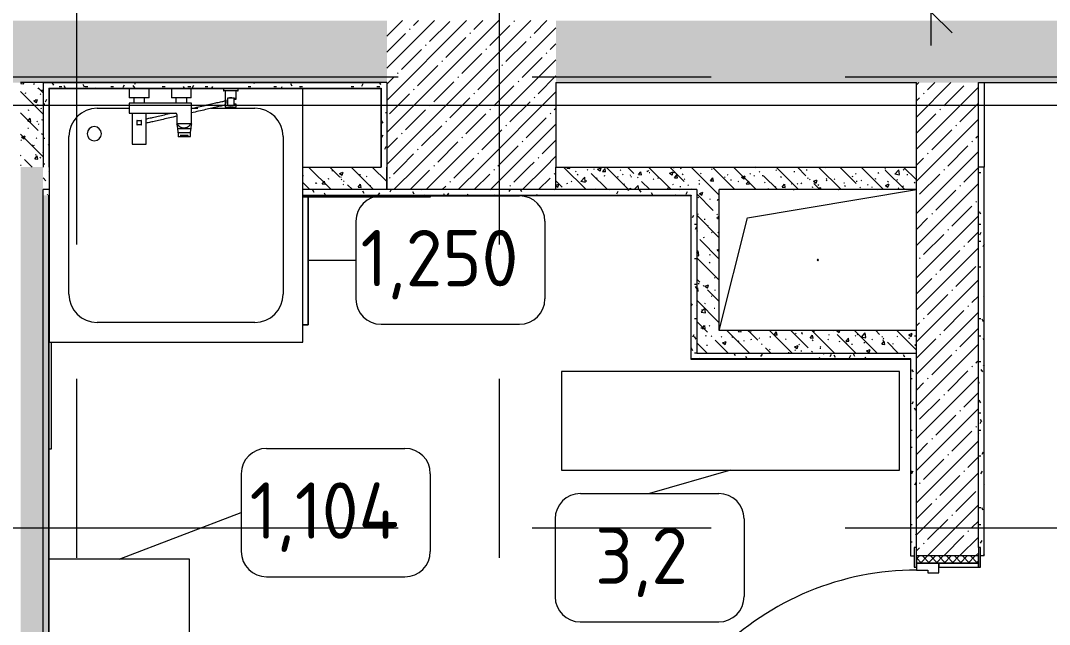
# Model space of a CAD drawing. Header units: millimetres. Extents: x -3724 to 231642, y -8553 to 29017.
# Drawn here: x 16810 to 20462, y 13057 to 15200 of the extents above; entities that cross this region are included whole.
import ezdxf

# ---------------------------------------------------------------- set-up
doc = ezdxf.new("R2010")
doc.units = ezdxf.units.MM
doc.linetypes.add('Осевая', pattern=[3175, 635, -476.25, 1587.5, -476.25])
for name, color, linetype, lineweight in [('A-ANNO-DIMS', 7, 'Continuous', 9), ('A-ANNO-DIMS-100', 7, 'Continuous', 9), ('A-DETL', 7, 'Continuous', 9), ('A-DOOR', 7, 'Continuous', 9), ('A-DOOR-FRAM-2', 7, 'Continuous', 9), ('A-GENM', 7, 'Continuous', 9), ('A-WALL', 7, 'Continuous', 9), ('I-FURN-IDEN', 7, 'Continuous', 9), ('I-WALL', 7, 'Continuous', 9), ('S-COLS', 7, 'Continuous', 9), ('Оси-2', 7, 'Осевая', 9)]:
    doc.layers.add(name, color=color, linetype=linetype, lineweight=lineweight)
for name, color, linetype, lineweight, true_color in [('A-DOOR-1', 7, 'Continuous', 9, 0xc0c0c0), ('A-DOOR-FRAM-1', 7, 'Continuous', 9, 0xc0c0c0), ('A-WALL-1', 9, 'Continuous', 9, 0x808080), ('A-WALL-FNSH-1', 9, 'Continuous', 9, 0x808080), ('I-FURN-1', 9, 'Continuous', 9, 0x808080), ('P-SANR-FIXT-2', 9, 'Continuous', 13, 0x808080)]:
    doc.layers.add(name, color=color, linetype=linetype, lineweight=lineweight, true_color=true_color)
doc.styles.add('GOST Common', font='GOST_Common.ttf', dxfattribs={"height": 200})
doc.styles.add('ISOCPEUR', font='isocpeur.ttf', dxfattribs={"width": 0.9, "height": 250})
doc.dimstyles.new('ISO-2_5_0_9К_БОЛЬШОЙ', dxfattribs={"dimscale": 304.8, "dimtxt": 248.995294, "dimasz": 0.492126, "dimexe": 0.393701, "dimexo": 0.984252, "dimgap": 0, "dimtad": 1, "dimdec": 0, "dimrnd": 10, "dimzin": 0, "dimdsep": 46, "dimtxsty": 'ISOCPEUR', "dimblk1": 'OBLIQUE', "dimblk2": 'OBLIQUE', "dimsah": 1, "dimcen": 0.09, "dimdle": 0.393701, "dimazin": 0, "dimtfac": 1, "dimtdec": 4, "dimtix": 1, "dimtmove": 0, "dimatfit": 3, "dimfxl": 1, "dimtvp": 1, "dimtolj": 1, "dimtzin": 0, "dimarcsym": 2})
pattern_1 = [(45, (0, 0), (-57.02463, 57.02463), []), (45, (57.025, 0), (-57.02463, 57.02463), [100.806, -20.161, 3.353, -16.808])]
pattern_2 = [(135, (0, 0), (-75.43415, -75.43415), [106.68, -17.78, 3.556, -17.78]), (135, (0, 75.39), (-75.43415, -75.43415), []), (50, (0, 0), (127.5292, -11.15758), [13.335, -146.685]), (355, (0, 0), (-24.66966, 133.74), [10.668, -117.348]), (100.451, (10.63, -0.93), (102.85973, 122.5818), [11.333, -124.663]), (46.184, (0, 35.56), (189.7552, -29.4304), [20.002, -220.027]), (96.636, (15.81, 33.1), (166.1822, 173.1996), [17, -186.995]), (351.184, (0, 35.56), (166.184, 173.1976), [16.002, -176.022]), (21, (17.78, 26.67), (106.13027, -71.58603), [13.335, -146.685]), (326, (17.78, 26.67), (43.2619, 128.93175), [10.668, -117.348]), (71.451, (26.62, 20.7), (149.392, 57.34505), [11.333, -124.663]), (37.5, (0, 0), (2.16223, 59.18836), [3.353, -112.573, 3.353, -115.773, -117.793]), (37.5, (0, 0), (2.16223, 59.18836), [-235.052, 3.353, -114.44]), (7.5, (0, 0), (46.77386, 70.12615), [3.353, -64.567, 3.353, -109.906, -44.894]), (7.5, (0, 0), (46.77386, 70.12615), [-181.178, 3.353, -41.542]), (327.5, (-39.65, 0), (94.91367, -4.01009), [3.353, -41.097, 3.353, -135.331, -184.023]), (327.5, (-39.65, 0), (94.91367, -4.01009), [-183.134, 3.353, -180.67]), (317.5, (-57.43, 0), (103.69057, 17.79882), [3.353, -54.432, 3.353, -88.748, -130.683]), (317.5, (-57.43, 0), (103.69057, 17.79882), [-149.885, 3.353, -127.33])]
pattern_3 = [(0, (0, 0), (121.92, 30.48), [10.058, -81.382, 10.058, -81.382, -487.68]), (0, (0, 0), (121.92, 30.48), [-182.88, 10.058, -172.822, 10.058, -81.382, -213.36]), (0, (0, 0), (121.92, 30.48), [-457.2, 10.058, -50.902, 10.058, -142.342]), (120, (45.72, 15.24), (-87.356454, 90.345817), [10.058, -81.382, 10.058, -81.382, -487.68]), (120, (45.72, 15.24), (-87.356454, 90.345817), [-182.88, 10.058, -172.822, 10.058, -81.382, -213.36]), (120, (45.72, 15.24), (-87.356454, 90.345817), [-457.2, 10.058, -50.902, 10.058, -142.342]), (240, (60.96, 76.2), (-34.563546, -120.825817), [10.058, -81.382, 10.058, -81.382, -487.68]), (240, (60.96, 76.2), (-34.563546, -120.825817), [-182.88, 10.058, -172.822, 10.058, -81.382, -213.36]), (240, (60.96, 76.2), (-34.563546, -120.825817), [-457.2, 10.058, -50.902, 10.058, -142.342])]

# ---------------------------------------------------------------- blocks, each defined once
blk = doc.blocks.new('110_Дверь_СКБ_1Ст_Внутренняя1 - Д-4к_п__1100x2100h_Артистические EI30-23985503-План расстановки мебели и оборудования 1 этажа в осях 1-12')
at = {"layer": 'A-DOOR'}
h = blk.add_hatch(dxfattribs=at)
h.set_pattern_fill('FP_42', color=256, style=0, pattern_type=2)
h.set_pattern_definition([(135, (1751.41, 174.685), (-14.14214, -14.14214), []), (225, (1751.41, 174.685), (14.14214, -14.14214), [])])
h.paths.add_polyline_path([(537.5, -110), (562.5, -110), (562.5, 110), (537.5, 109.3)])
at = {"layer": 'A-DOOR-FRAM-2'}
h = blk.add_hatch(dxfattribs=at)
h.set_pattern_fill('FP_43', color=256, style=0, pattern_type=2)
h.set_pattern_definition([(45, (-371.384, 174.685), (-14.1421, 14.1421), []), (135, (-371.384, 174.685), (-14.1421, -14.1421), [])])
h.paths.add_polyline_path([(-537.5, 110), (-537.5, -110), (-512.5, -110), (-512.5, 110)])
at = {"layer": 'A-DOOR-1'}
for p, q in [((-487.5, 1110), (-487.5, 110)), ((-447.5, 1110), (-487.5, 1110)), ((-447.5, 110), (-447.5, 1110)), ((-487.5, 110), (-447.5, 110))]:
    blk.add_line(p, q, dxfattribs=at)
blk.add_arc((-487.5, 110), 1000, 360, 90, dxfattribs=at)
at = {"layer": 'A-DOOR-FRAM-1'}
for p, q in [((-497.5, 118), (-567.5, 118)), ((-567.5, 118), (-567.5, 110)), ((-567.5, 110), (-497.5, 110)), ((-512.5, 110), (-537.5, 110)), ((-537.5, 110), (-537.5, -110)), ((-487.5, 110), (-512.5, 110)), ((-512.5, 110), (-512.5, 30)), ((-512.5, -110), (-512.5, 110)), ((-497.5, 110), (-512.5, 110)), ((-512.5, 110), (-512.5, 109)), ((-497.5, 110), (-497.5, 118)), ((-497.5, 109), (-497.5, 110)), ((-487.5, 70), (-487.5, 110)), ((512.5, 110), (512.5, 70)), ((537.5, 110), (512.5, 110)), ((592.5, 118), (522.5, 118)), ((522.5, 118), (522.5, 110)), ((537.5, 110), (522.5, 110)), ((522.5, 110), (522.5, 109)), ((522.5, 110), (592.5, 110)), ((537.5, 30), (537.5, 110)), ((562.5, 110), (537.5, 110)), ((537.5, 110), (537.5, -110)), ((537.5, 109), (537.5, 110)), ((562.5, -110), (562.5, 110)), ((592.5, 110), (592.5, 118)), ((-512.5, 109), (-497.5, 109)), ((522.5, 109), (537.5, 109)), ((-477.5, 70), (-487.5, 70)), ((-477.5, 30), (-477.5, 70)), ((512.5, 70), (502.5, 70)), ((502.5, 70), (502.5, 30)), ((-512.5, 30), (-477.5, 30)), ((-497.5, 30), (-512.5, 30)), ((-512.5, 30), (-512.5, -110)), ((-497.5, -110), (-497.5, 30)), ((502.5, 30), (537.5, 30)), ((537.5, 30), (522.5, 30)), ((522.5, 30), (522.5, -110)), ((537.5, -110), (537.5, 30)), ((-497.5, -110), (-567.5, -110)), ((-567.5, -110), (-567.5, -118)), ((-567.5, -118), (-497.5, -118)), ((-537.5, -110), (-512.5, -110)), ((-512.5, -110), (-497.5, -110)), ((-497.5, -118), (-497.5, -110)), ((522.5, -110), (537.5, -110)), ((592.5, -110), (522.5, -110)), ((522.5, -110), (522.5, -118)), ((522.5, -118), (592.5, -118)), ((537.5, -110), (562.5, -110)), ((592.5, -118), (592.5, -110))]:
    blk.add_line(p, q, dxfattribs=at)
blk = doc.blocks.new('SND_Aquanet_Душевой поддон_HX108_Квадратный_С опорами_Сантехкомплект__$ - 900х900-30658251-План расстановки мебели и оборудования 1 этажа в осях 1-12')
at = {"layer": 'P-SANR-FIXT-2'}
for p, q in [((-165.7, 450), (-450, 450)), ((-450, 450), (-450, -450)), ((-15.7, 450), (-95.7, 450)), ((169.9, 450), (54.3, 450)), ((450, 450), (218.7, 450)), ((450, -450), (450, 450)), ((-280, 380), (-166.7, 380)), ((55.3, 380), (77.8, 380)), ((123.9, 380), (280, 380)), ((-380, -280), (-380, 280)), ((380, 280), (380, -280)), ((280, -380), (-280, -380)), ((-450, -450), (450, -450))]:
    blk.add_line(p, q, dxfattribs=at)
for centre, radius, start, end in [((-280, 280), 100, 90, 180), ((280, 280), 100, 0, 90), ((-290, 290), 25, 90, 270), ((-290, 290), 25, 270, 90), ((-280, -280), 100, 180, 270), ((280, -280), 100, 270, 0)]:
    blk.add_arc(centre, radius, start, end, dxfattribs=at)
blk = doc.blocks.new('GM_Отверстие прямоугольное _в плите_ - Отверстие-21955854-План расстановки мебели и оборудования 1 этажа в осях 1-12')
at = {"layer": 'A-GENM'}
for p, q in [((-250, 150), (350, 250)), ((-350, -250), (-250, 150))]:
    blk.add_line(p, q, dxfattribs=at)
for start, end in [(360, 180), (180, 360)]:
    blk.add_arc((0, 0), 2.5, start, end, dxfattribs=at)
blk = doc.blocks.new('Стол базовый прямоугольный - 1_104-V111-План расстановки мебели и оборудования 1 этажа в осях 1-12')
at = {"layer": 'I-FURN-1'}
for p, q in [((-500, 249.9), (-500, -250)), ((500, -250), (500, 249.9)), ((-500, -250), (500, -250))]:
    blk.add_line(p, q, dxfattribs=at)
blk = doc.blocks.new('Стол базовый прямоугольный - 3_2-25582691-План расстановки мебели и оборудования 1 этажа в осях 1-12')
at = {"layer": 'I-FURN-1'}
for p, q in [((600, 175), (-600, 175)), ((-600, 175), (-600, -175)), ((600, -175), (600, 175)), ((-600, -175), (600, -175))]:
    blk.add_line(p, q, dxfattribs=at)
blk = doc.blocks.new('Смеситель для ванны с душевым гарнитуром - Смеситель для ванны с душевым гарнитуром-30756537-План расстановки мебели и оборудования 1 этажа в осях 1-12')
at = {"layer": 'P-SANR-FIXT-2'}
for p, q in [((17196, 14959), (17266, 14959)), ((17196, 14959), (17196, 14926)), ((17196, 14959), (17266, 14959)), ((17196, 14959), (17196, 14926)), ((17266, 14926), (17266, 14959)), ((17266, 14926), (17266, 14959)), ((17346, 14959), (17416, 14959)), ((17346, 14959), (17346, 14926)), ((17346, 14959), (17416, 14959)), ((17346, 14959), (17346, 14926)), ((17416, 14926), (17416, 14959)), ((17416, 14926), (17416, 14959)), ((17530, 14959), (17530, 14951)), ((17531.6, 14959), (17530, 14959)), ((17530, 14959), (17531.6, 14959)), ((17531.6, 14951), (17530, 14951)), ((17530, 14951), (17531.6, 14951)), ((17531.6, 14959), (17580.4, 14959)), ((17580.4, 14951), (17531.6, 14951)), ((17536.7, 14951), (17536.7, 14893)), ((17575.2, 14923.7), (17575.2, 14951)), ((17580.4, 14959), (17582, 14959)), ((17582, 14959), (17580.4, 14959)), ((17580.4, 14951), (17582, 14951)), ((17582, 14951), (17580.4, 14951)), ((17582, 14951), (17582, 14959)), ((17195, 14905.7), (17195, 14872.7)), ((17195, 14905.7), (17195, 14872.7)), ((17266, 14926), (17196, 14926)), ((17266, 14926), (17196, 14926)), ((17416, 14906.7), (17196, 14906.7)), ((17416, 14906.7), (17196, 14906.7)), ((17211.7, 14926), (17211.7, 14906.7)), ((17250.2, 14906.7), (17250.2, 14926)), ((17416, 14926), (17346, 14926)), ((17416, 14926), (17346, 14926)), ((17361.7, 14926), (17361.7, 14906.7)), ((17400.2, 14906.7), (17400.2, 14926)), ((17417, 14836.2), (17417, 14905.7)), ((17417, 14836.2), (17417, 14905.7)), ((17568, 14924.2), (17544, 14924.2)), ((17544, 14924.2), (17544, 14900.2)), ((17568, 14900.2), (17568, 14924.2)), ((17575.2, 14923.7), (17568, 14923.7)), ((17568, 14923.7), (17575.2, 14923.7)), ((17568, 14921.2), (17574.7, 14921.2)), ((17574.7, 14903.2), (17568, 14903.2)), ((17568, 14900.5), (17575.2, 14900.5)), ((17575.2, 14900.5), (17568, 14900.5)), ((17575.2, 14921.7), (17575.2, 14923.7)), ((17575.2, 14900.5), (17575.2, 14902.7)), ((17575.2, 14893), (17575.2, 14900.5)), ((17196, 14871.7), (17360, 14871.7)), ((17196, 14871.7), (17360, 14871.7)), ((17206, 14871.7), (17206, 14762.2)), ((17256, 14762.2), (17256, 14871.7)), ((17365, 14866.7), (17365, 14836.2)), ((17365, 14866.7), (17365, 14836.2)), ((17536.7, 14893), (17575.2, 14893)), ((17544, 14900.2), (17568, 14900.2)), ((17547.6, 14900.2), (17547.6, 14898.7)), ((17547.6, 14900.2), (17547.6, 14898.7)), ((17547.6, 14900.2), (17547.6, 14898.7)), ((17547.6, 14900.2), (17547.6, 14898.7)), ((17547.6, 14900.2), (17547.6, 14898.7)), ((17547.6, 14900.2), (17547.6, 14898.7)), ((17547.6, 14900.2), (17547.6, 14898.7)), ((17547.6, 14900.2), (17547.6, 14898.7)), ((17550.8, 14898.7), (17547.6, 14898.7)), ((17547.6, 14898.7), (17550.8, 14898.7)), ((17550.8, 14898.7), (17547.6, 14898.7)), ((17547.6, 14898.7), (17550.8, 14898.7)), ((17550.8, 14898.7), (17547.6, 14898.7)), ((17547.6, 14898.7), (17550.8, 14898.7)), ((17550.8, 14898.7), (17547.6, 14898.7)), ((17547.6, 14898.7), (17550.8, 14898.7)), ((17550.8, 14898.7), (17547.6, 14898.7)), ((17547.6, 14898.7), (17550.8, 14898.7)), ((17550.8, 14898.7), (17547.6, 14898.7)), ((17547.6, 14898.7), (17550.8, 14898.7)), ((17550.8, 14898.7), (17547.6, 14898.7)), ((17547.6, 14898.7), (17550.8, 14898.7)), ((17550.8, 14898.7), (17547.6, 14898.7)), ((17547.6, 14898.7), (17550.8, 14898.7)), ((17550.8, 14898.7), (17550.8, 14900.2)), ((17550.8, 14898.7), (17550.8, 14900.2)), ((17550.8, 14898.7), (17550.8, 14900.2)), ((17550.8, 14898.7), (17550.8, 14900.2)), ((17550.8, 14898.7), (17550.8, 14900.2)), ((17550.8, 14898.7), (17550.8, 14900.2)), ((17550.8, 14898.7), (17550.8, 14900.2)), ((17550.8, 14898.7), (17550.8, 14900.2)), ((17552.1, 14900.2), (17552.1, 14898.7)), ((17552.1, 14900.2), (17552.1, 14898.7)), ((17552.1, 14900.2), (17552.1, 14898.7)), ((17552.1, 14900.2), (17552.1, 14898.7)), ((17552.1, 14900.2), (17552.1, 14898.7)), ((17552.1, 14900.2), (17552.1, 14898.7)), ((17552.1, 14900.2), (17552.1, 14898.7)), ((17552.1, 14900.2), (17552.1, 14898.7)), ((17555.4, 14898.7), (17552.1, 14898.7)), ((17552.1, 14898.7), (17555.4, 14898.7)), ((17555.4, 14898.7), (17552.1, 14898.7)), ((17552.1, 14898.7), (17555.4, 14898.7)), ((17555.4, 14898.7), (17552.1, 14898.7)), ((17552.1, 14898.7), (17555.4, 14898.7)), ((17555.4, 14898.7), (17552.1, 14898.7)), ((17552.1, 14898.7), (17555.4, 14898.7)), ((17555.4, 14898.7), (17552.1, 14898.7)), ((17552.1, 14898.7), (17555.4, 14898.7)), ((17555.4, 14898.7), (17552.1, 14898.7)), ((17552.1, 14898.7), (17555.4, 14898.7)), ((17555.4, 14898.7), (17552.1, 14898.7)), ((17552.1, 14898.7), (17555.4, 14898.7)), ((17555.4, 14898.7), (17552.1, 14898.7)), ((17552.1, 14898.7), (17555.4, 14898.7)), ((17555.4, 14898.7), (17555.4, 14900.2)), ((17555.4, 14898.7), (17555.4, 14900.2)), ((17555.4, 14898.7), (17555.4, 14900.2)), ((17555.4, 14898.7), (17555.4, 14900.2)), ((17555.4, 14898.7), (17555.4, 14900.2)), ((17555.4, 14898.7), (17555.4, 14900.2)), ((17555.4, 14898.7), (17555.4, 14900.2)), ((17555.4, 14898.7), (17555.4, 14900.2)), ((17556.6, 14900.2), (17556.6, 14898.7)), ((17556.6, 14900.2), (17556.6, 14898.7)), ((17556.6, 14900.2), (17556.6, 14898.7)), ((17556.6, 14900.2), (17556.6, 14898.7)), ((17556.6, 14900.2), (17556.6, 14898.7)), ((17556.6, 14900.2), (17556.6, 14898.7)), ((17556.6, 14900.2), (17556.6, 14898.7)), ((17556.6, 14900.2), (17556.6, 14898.7)), ((17559.9, 14898.7), (17556.6, 14898.7)), ((17556.6, 14898.7), (17559.9, 14898.7)), ((17559.9, 14898.7), (17556.6, 14898.7)), ((17556.6, 14898.7), (17559.9, 14898.7)), ((17559.9, 14898.7), (17556.6, 14898.7)), ((17556.6, 14898.7), (17559.9, 14898.7)), ((17559.9, 14898.7), (17556.6, 14898.7)), ((17556.6, 14898.7), (17559.9, 14898.7)), ((17559.9, 14898.7), (17556.6, 14898.7)), ((17556.6, 14898.7), (17559.9, 14898.7)), ((17559.9, 14898.7), (17556.6, 14898.7)), ((17556.6, 14898.7), (17559.9, 14898.7)), ((17559.9, 14898.7), (17556.6, 14898.7)), ((17556.6, 14898.7), (17559.9, 14898.7)), ((17559.9, 14898.7), (17556.6, 14898.7)), ((17556.6, 14898.7), (17559.9, 14898.7)), ((17559.9, 14898.7), (17559.9, 14900.2)), ((17559.9, 14898.7), (17559.9, 14900.2)), ((17559.9, 14898.7), (17559.9, 14900.2)), ((17559.9, 14898.7), (17559.9, 14900.2)), ((17559.9, 14898.7), (17559.9, 14900.2)), ((17559.9, 14898.7), (17559.9, 14900.2)), ((17559.9, 14898.7), (17559.9, 14900.2)), ((17559.9, 14898.7), (17559.9, 14900.2)), ((17561.2, 14900.2), (17561.2, 14898.7)), ((17561.2, 14900.2), (17561.2, 14898.7)), ((17561.2, 14900.2), (17561.2, 14898.7)), ((17561.2, 14900.2), (17561.2, 14898.7)), ((17561.2, 14900.2), (17561.2, 14898.7)), ((17561.2, 14900.2), (17561.2, 14898.7)), ((17561.2, 14900.2), (17561.2, 14898.7)), ((17561.2, 14900.2), (17561.2, 14898.7)), ((17564.4, 14898.7), (17561.2, 14898.7)), ((17561.2, 14898.7), (17564.4, 14898.7)), ((17564.4, 14898.7), (17561.2, 14898.7)), ((17561.2, 14898.7), (17564.4, 14898.7)), ((17564.4, 14898.7), (17561.2, 14898.7)), ((17561.2, 14898.7), (17564.4, 14898.7)), ((17564.4, 14898.7), (17561.2, 14898.7)), ((17561.2, 14898.7), (17564.4, 14898.7)), ((17564.4, 14898.7), (17561.2, 14898.7)), ((17561.2, 14898.7), (17564.4, 14898.7)), ((17564.4, 14898.7), (17561.2, 14898.7)), ((17561.2, 14898.7), (17564.4, 14898.7)), ((17564.4, 14898.7), (17561.2, 14898.7)), ((17561.2, 14898.7), (17564.4, 14898.7)), ((17564.4, 14898.7), (17561.2, 14898.7)), ((17561.2, 14898.7), (17564.4, 14898.7)), ((17564.4, 14898.7), (17564.4, 14900.2)), ((17564.4, 14898.7), (17564.4, 14900.2)), ((17564.4, 14898.7), (17564.4, 14900.2)), ((17564.4, 14898.7), (17564.4, 14900.2)), ((17564.4, 14898.7), (17564.4, 14900.2)), ((17564.4, 14898.7), (17564.4, 14900.2)), ((17564.4, 14898.7), (17564.4, 14900.2)), ((17564.4, 14898.7), (17564.4, 14900.2)), ((17223, 14845.7), (17223, 14829.7)), ((17223.5, 14845.7), (17223, 14845.7)), ((17223, 14845.7), (17223.5, 14845.7)), ((17223.5, 14829.7), (17223, 14829.7)), ((17223, 14829.7), (17223.5, 14829.7)), ((17223.5, 14845.7), (17238.5, 14845.7)), ((17238.5, 14829.7), (17223.5, 14829.7)), ((17238.5, 14845.7), (17239, 14845.7)), ((17239, 14845.7), (17238.5, 14845.7)), ((17238.5, 14829.7), (17239, 14829.7)), ((17239, 14829.7), (17238.5, 14829.7)), ((17239, 14829.7), (17239, 14845.7)), ((17365.1, 14832.6), (17365.1, 14833.4)), ((17368.5, 14833.4), (17365.1, 14833.4)), ((17365.1, 14832.6), (17367, 14817)), ((17366, 14835.2), (17416, 14835.2)), ((17366, 14835.2), (17416, 14835.2)), ((17416.9, 14833.4), (17411.3, 14833.4)), ((17415, 14817), (17416.9, 14832.6)), ((17416.9, 14833.4), (17416.9, 14832.6)), ((17367, 14817), (17415, 14817)), ((17367, 14817), (17368.6, 14804.1)), ((17368.6, 14804.1), (17368.8, 14802.6)), ((17368.8, 14802.6), (17413.2, 14802.6)), ((17368.8, 14802.6), (17369, 14800.2)), ((17369, 14800.2), (17369, 14791.4)), ((17369, 14791.4), (17369.5, 14787.9)), ((17378.5, 14792.5), (17378.5, 14794.1)), ((17378.5, 14794), (17378.5, 14792.5)), ((17378.5, 14790.1), (17378.5, 14792.5)), ((17378.5, 14791.9), (17380.6, 14791.9)), ((17380.6, 14792.8), (17401.4, 14792.8)), ((17380.6, 14789.8), (17380.6, 14792.8)), ((17401.4, 14789.8), (17401.4, 14792.8)), ((17401.4, 14791.9), (17403.5, 14791.9)), ((17403.5, 14792.5), (17403.5, 14794.1)), ((17403.5, 14792.5), (17403.5, 14794)), ((17403.5, 14792.5), (17403.5, 14790.1)), ((17412.5, 14787.9), (17413, 14791.4)), ((17412.9, 14800.2), (17413.2, 14802.6)), ((17413, 14791.4), (17413, 14800.2)), ((17413.2, 14802.6), (17413.4, 14804.1)), ((17413.4, 14804.1), (17415, 14817)), ((17206.5, 14761.7), (17255.5, 14761.7)), ((17412.5, 14787.9), (17369.5, 14787.9)), ((17401.4, 14789.8), (17380.6, 14789.8))]:
    blk.add_line(p, q, dxfattribs=at)
at = {"layer": 'P-SANR-FIXT-2', "flags": 128}
for points in [[(17417, 14888.1), (17422.5, 14889.3), (17428.8, 14890.8), (17435.1, 14892.2), (17441.4, 14893.6), (17447.5, 14895.1), (17453.6, 14896.4), (17459.5, 14897.8), (17465.4, 14899.2), (17471.1, 14900.5), (17476.7, 14901.8), (17482.2, 14903), (17487.5, 14904.2), (17492.7, 14905.4), (17497.7, 14906.6), (17502.6, 14907.7), (17507.2, 14908.8), (17511.7, 14909.8), (17516, 14910.8), (17520.1, 14911.7), (17524, 14912.6), (17527.7, 14913.4), (17531.1, 14914.2), (17534.4, 14915), (17536.7, 14915.5)], [(17256, 14851.1), (17257.9, 14851.6), (17261.7, 14852.4), (17265.6, 14853.3), (17269.8, 14854.3), (17274.2, 14855.3), (17278.8, 14856.4), (17283.5, 14857.4), (17288.4, 14858.6), (17293.5, 14859.7), (17298.8, 14860.9), (17304.2, 14862.2), (17309.7, 14863.4), (17315.4, 14864.7), (17321.2, 14866.1), (17327.1, 14867.4), (17333.1, 14868.8), (17339.2, 14870.2), (17345.4, 14871.6)], [(17536.3, 14900), (17532.9, 14899.3), (17529.4, 14898.4), (17525.6, 14897.6), (17521.6, 14896.7), (17517.4, 14895.7), (17513, 14894.7), (17508.5, 14893.6), (17503.7, 14892.6), (17498.8, 14891.4), (17493.7, 14890.3), (17488.5, 14889.1), (17483.1, 14887.8), (17477.5, 14886.6), (17471.9, 14885.3), (17466.1, 14883.9), (17460.2, 14882.6), (17454.2, 14881.2), (17448.1, 14879.8), (17441.9, 14878.4), (17435.6, 14876.9), (17429.3, 14875.5), (17422.9, 14874), (17417, 14872.7)], [(17364.7, 14860.7), (17358.4, 14859.2), (17352.1, 14857.8), (17345.9, 14856.4), (17339.7, 14854.9), (17333.7, 14853.6), (17327.7, 14852.2), (17321.8, 14850.8), (17316.1, 14849.5), (17310.5, 14848.2), (17305, 14847), (17299.7, 14845.8), (17294.5, 14844.6), (17289.5, 14843.4), (17284.7, 14842.3), (17280, 14841.2), (17275.5, 14840.2), (17271.2, 14839.2), (17267.1, 14838.3), (17263.2, 14837.4), (17259.6, 14836.6), (17256.1, 14835.8)], [(17389, 14818.3), (17388, 14818.4), (17387, 14818.5), (17386, 14818.6), (17385, 14818.8), (17384.1, 14819), (17383.1, 14819.3), (17382.1, 14819.6), (17381.2, 14819.9), (17380.3, 14820.3), (17379.4, 14820.7), (17378.5, 14821.1), (17377.6, 14821.6), (17376.7, 14822.1), (17375.9, 14822.7), (17375.1, 14823.2), (17374.3, 14823.9), (17373.5, 14824.5), (17372.8, 14825.2), (17372.1, 14825.9), (17371.4, 14826.6), (17370.7, 14827.4), (17370.1, 14828.2), (17369.5, 14829), (17369, 14829.8), (17368.4, 14830.6), (17368, 14831.5), (17367.5, 14832.4), (17367.1, 14833.3), (17366.7, 14834.2), (17366.4, 14835.2)], [(17413.7, 14835.2), (17413.3, 14834.3), (17412.9, 14833.3), (17412.5, 14832.4), (17412.1, 14831.5), (17411.6, 14830.7), (17411, 14829.8), (17410.5, 14829), (17409.9, 14828.2), (17409.3, 14827.4), (17408.6, 14826.6), (17407.9, 14825.9), (17407.2, 14825.2), (17406.5, 14824.5), (17405.7, 14823.9), (17404.9, 14823.3), (17404.1, 14822.7), (17403.3, 14822.1), (17402.4, 14821.6), (17401.6, 14821.1), (17400.7, 14820.7), (17399.8, 14820.3), (17398.8, 14819.9), (17397.9, 14819.6), (17396.9, 14819.3), (17396, 14819), (17395, 14818.8), (17394, 14818.6), (17393, 14818.5), (17392, 14818.4), (17391, 14818.3), (17390, 14818.3)], [(17378.5, 14792.5), (17378.6, 14792.6), (17378.7, 14792.7), (17379, 14792.7), (17379.3, 14792.7), (17379.7, 14792.8), (17380.1, 14792.8), (17380.6, 14792.8)], [(17401.4, 14792.8), (17401.8, 14792.8), (17402.3, 14792.8), (17402.7, 14792.7), (17403, 14792.7), (17403.3, 14792.7), (17403.4, 14792.6), (17403.5, 14792.5)], [(17380.6, 14789.8), (17380.1, 14789.8), (17379.7, 14789.8), (17379.3, 14789.9), (17379, 14789.9), (17378.7, 14790), (17378.6, 14790)], [(17403.4, 14790), (17403.3, 14790), (17403, 14789.9), (17402.7, 14789.9), (17402.3, 14789.8), (17401.8, 14789.8), (17401.4, 14789.8)]]:
    blk.add_lwpolyline(points, dxfattribs=at)
at = {"layer": 'P-SANR-FIXT-2'}
for centre, radius, start, end in [((17196, 14905.7), 1, 90, 180), ((17196, 14905.7), 1, 90, 180), ((17416, 14905.7), 1, 0, 90), ((17416, 14905.7), 1, 0, 90), ((17556, 14912.2), 14.2, 148.2631, 211.8541), ((17556, 14912.2), 14.2, 148.2631, 211.8541), ((17556, 14912.2), 14.2, 58.1524, 121.7439), ((17556, 14912.2), 14.2, 58.1524, 121.7439), ((17574.7, 14921.7), 0.5, 270, 0), ((17574.7, 14902.7), 0.5, 0, 90), ((17196, 14872.7), 1, 180, 270), ((17196, 14872.7), 1, 180, 270), ((17360, 14866.7), 5, 0, 90), ((17360, 14866.7), 5, 0, 90), ((17556, 14912.2), 14.2, 238.3082, 302.0443), ((17556, 14912.2), 14.2, 238.3082, 302.0443), ((17366, 14836.2), 1, 180, 270), ((17366, 14836.2), 1, 180, 270), ((17416, 14836.2), 1, 270, 0), ((17416, 14836.2), 1, 270, 0), ((17206.5, 14762.2), 0.5, 180, 270), ((17255.5, 14762.2), 0.5, 270, 0)]:
    blk.add_arc(centre, radius, start, end, dxfattribs=at)
blk = doc.blocks.new('Марка_Мебель - В прямоуг_Balcon_Марка-25523697-План расстановки мебели и оборудования 1 этажа в осях 1-12')
at = {"layer": 'I-FURN-IDEN'}
for p, q in [((-2.455, 2.278), (2.455, 2.278)), ((-3.355, 1.378), (-3.355, -1.384)), ((3.355, 1.378), (3.355, -1.378)), ((-2.461, -2.278), (2.455, -2.278))]:
    blk.add_line(p, q, dxfattribs=at)
for centre, radius, start, end in [((-2.455, 1.378), 0.9, 90, 180), ((2.455, 1.378), 0.9, 0, 90), ((-2.461, -1.384), 0.893, 180, 270), ((2.455, -1.378), 0.9, 270, 0)]:
    blk.add_arc(centre, radius, start, end, dxfattribs=at)
blk = doc.blocks.new('DIMBLOCK115-План расстановки мебели и оборудования 1 этажа в осях 1-12')
at = {"layer": 'A-ANNO-DIMS-100'}
for p, q in [((20041.3, 20551), (20041.3, 15111)), ((19850, 20431), (20161.3, 20431)), ((20041.3, 20431), (19850, 20431)), ((19847.3, 15231), (20161.3, 15231)), ((20041.3, 15231), (19847.3, 15231))]:
    blk.add_line(p, q, dxfattribs=at)
at = {"layer": 'A-ANNO-DIMS-100', "lineweight": 20}
for p, q in [((20041.3, 20431), (19966.3, 20506)), ((20041.3, 20431), (20116.3, 20356)), ((20041.3, 15231), (19966.3, 15306)), ((20041.3, 15231), (20116.3, 15156))]:
    blk.add_line(p, q, dxfattribs=at)
at = {"layer": 'A-ANNO-DIMS-100', "color": 0, "insert": (19714.6, 17515), "char_height": 250, "width": 758.478, "attachment_point": 1, "rotation": 90, "line_spacing_factor": 1.149209, "style": 'ISOCPEUR'}
blk.add_mtext('5200', dxfattribs=at)
blk = doc.blocks.new('_Oblique')
at = {"color": 0, "linetype": 'ByBlock', "lineweight": -2}
blk.add_line((-0.5, -0.5), (0.5, 0.5), dxfattribs=at)

msp = doc.modelspace()

# ---------------------------------------------------------------- hatches: boundary and pattern name
at = {"layer": 'I-WALL'}
h = msp.add_hatch(dxfattribs=at)
h.set_pattern_fill('FP_1', color=256, style=0, pattern_type=2)
h.set_pattern_definition(pattern_1)
h.paths.add_polyline_path([(21127.5, 14980), (21910, 14980), (21910, 15200), (18710.3, 15200), (18710.3, 14980), (20210, 14980)])
h.paths.add_polyline_path([(28560, 14980), (28560, 15200), (26410, 15200), (26410, 14980)])
h.paths.add_polyline_path([(22510, 14980), (25810, 14980), (25810, 15200), (22510, 15200), (22510, 15180.2)])
h.paths.add_polyline_path([(17064.6, 14980), (18110.3, 14980.3), (18110.3, 15200), (14320, 15199.1), (14320, 14980), (16890, 14980)])
h = msp.add_hatch(dxfattribs=at)
h.set_pattern_fill('FP_48', color=256, style=0, pattern_type=2)
h.set_pattern_definition([(135, (0, 0), (-75.43415, -75.43415), [106.68, -17.78, 3.556, -17.78]), (135, (0, 75.39), (-75.43415, -75.43415), []), (50, (0, 0), (127.5292, -11.1576), [13.335, -146.685]), (355, (0, 0), (-24.6697, 133.74), [10.668, -117.348]), (100.451, (10.63, -0.93), (102.8597, 122.5818), [11.333, -124.663]), (46.184, (0, 35.56), (189.7552, -29.4304), [20.002, -220.027]), (96.636, (15.81, 33.1), (166.1822, 173.1996), [17, -186.995]), (351.184, (0, 35.56), (166.184, 173.1976), [16.002, -176.022]), (21, (17.78, 26.67), (106.13027, -71.58603), [13.335, -146.685]), (326, (17.78, 26.67), (43.2619, 128.93175), [10.668, -117.348]), (71.451, (26.62, 20.7), (149.392, 57.34505), [11.333, -124.663]), (37.5, (0, 0), (2.16223, 59.18836), [3.353, -112.573, 3.353, -115.773, -117.792]), (37.5, (0, 0), (2.16223, 59.18836), [-235.052, 3.353, -114.44]), (7.5, (0, 0), (46.77386, 70.12615), [3.353, -64.567, 3.353, -109.906, -44.894]), (7.5, (0, 0), (46.77386, 70.12615), [-181.178, 3.353, -41.542]), (327.5, (-39.65, 0), (94.91367, -4.01009), [3.353, -41.097, 3.353, -135.331, -184.023]), (327.5, (-39.65, 0), (94.91367, -4.01009), [-183.134, 3.353, -180.67]), (317.5, (-57.43, 0), (103.69057, 17.79882), [3.353, -54.432, 3.353, -88.748, -130.683]), (317.5, (-57.43, 0), (103.69057, 17.79882), [-149.885, 3.353, -127.33])])
h.paths.add_polyline_path([(16810, 14680), (16890, 14680), (16890, 14980), (16810, 14980), (16810, 14872.5)])
h = msp.add_hatch(dxfattribs=at)
h.set_pattern_fill('FP_103', color=256, style=0, pattern_type=2)
h.set_pattern_definition(pattern_3)
h.paths.add_polyline_path([(16890, 14960), (18090.3, 14960), (18090.3, 14980), (16890, 14980), (16890, 14973)])
h = msp.add_hatch(dxfattribs=at)
h.set_pattern_fill('FP_103', color=256, style=0, pattern_type=2)
h.set_pattern_definition(pattern_3)
h.paths.add_polyline_path([(18110, 14680), (18110.3, 14680), (18110.3, 14980), (18090.3, 14980), (18090.3, 14680)])
h = msp.add_hatch(dxfattribs=at)
h.set_pattern_fill('FP_1', color=256, style=0, pattern_type=2)
h.set_pattern_definition(pattern_1)
h.paths.add_polyline_path([(20210, 14680), (20210, 14980), (19990, 14980), (19990, 14680)])
h = msp.add_hatch(dxfattribs=at)
h.set_pattern_fill('FP_103', color=256, style=0, pattern_type=2)
h.set_pattern_definition(pattern_3)
h.paths.add_polyline_path([(16910, 14680), (16910, 14960), (16890, 14960), (16890, 14680)])
h = msp.add_hatch(dxfattribs=at)
h.set_pattern_fill('FP_41', color=256, style=0, pattern_type=2)
h.set_pattern_definition(pattern_2)
h.paths.add_polyline_path([(16890, 11100), (16890, 14680), (16810, 14680), (16810, 11100)])
h = msp.add_hatch(dxfattribs=at)
h.set_pattern_fill('FP_41', color=256, style=0, pattern_type=2)
h.set_pattern_definition(pattern_2)
h.paths.add_polyline_path([(17830.7, 14600), (18110, 14600), (18110, 14680), (17811.7, 14680), (17811.7, 14600)])
h.paths.add_polyline_path([(16911.7, 14600), (16911.7, 14680), (16890, 14680), (16890, 14600)])
h = msp.add_hatch(dxfattribs=at)
h.set_pattern_fill('FP_41', color=256, style=0, pattern_type=2)
h.set_pattern_definition(pattern_2)
h.paths.add_polyline_path([(19210, 14600), (19990, 14600), (19990, 14680), (18710.3, 14680), (18710.3, 14600), (19190, 14600)])
h = msp.add_hatch(dxfattribs=at)
h.set_pattern_fill('FP_1', color=256, style=0, pattern_type=2)
h.set_pattern_definition(pattern_1)
h.paths.add_polyline_path([(19990, 11400), (20210, 11400), (20210, 12200), (19990, 12200), (19990, 12170)])
h.paths.add_polyline_path([(19990, 13300), (20210, 13300), (20210, 14680), (19990, 14680), (19990, 13330)])
h = msp.add_hatch(dxfattribs=at)
h.set_pattern_fill('FP_103', color=256, style=0, pattern_type=2)
h.set_pattern_definition(pattern_3)
h.paths.add_polyline_path([(20210, 12120), (20230, 12120), (20230, 12200), (20218, 12200), (20218, 12170), (20210, 12170)])
h.paths.add_polyline_path([(20218, 13300), (20230, 13300), (20230, 14680), (20210, 14680), (20210, 13330), (20218, 13330)])
h = msp.add_hatch(dxfattribs=at)
h.set_pattern_fill('FP_103', color=256, style=0, pattern_type=2)
h.set_pattern_definition(pattern_3)
h.paths.add_polyline_path([(19190, 14580), (19210, 14580), (19210, 14600), (17811.7, 14600), (17811.7, 14580), (19115, 14580)])
h.paths.add_polyline_path([(16890, 14580), (16911.7, 14580), (16911.7, 14600), (16890, 14600), (16890, 14581)])
h = msp.add_hatch(dxfattribs=at)
h.set_pattern_fill('FP_103', color=256, style=0, pattern_type=2)
h.set_pattern_definition(pattern_3)
h.paths.add_polyline_path([(16910, 11120), (16910, 14580), (16890, 14580), (16890, 11120), (16909.9, 11120)])
h = msp.add_hatch(dxfattribs=at)
h.set_pattern_fill('FP_103', color=256, style=0, pattern_type=2)
h.set_pattern_definition(pattern_3)
h.paths.add_polyline_path([(19190, 14000), (19210, 14000), (19210, 14580), (19190, 14579), (19190, 14020)])
h = msp.add_hatch(dxfattribs=at)
h.set_pattern_fill('FP_41', color=256, style=0, pattern_type=2)
h.set_pattern_definition(pattern_2)
h.paths.add_polyline_path([(19210, 14020), (19290, 14020), (19290, 14600), (19210, 14600), (19210, 14100)])
h = msp.add_hatch(dxfattribs=at)
h.set_pattern_fill('FP_41', color=256, style=0, pattern_type=2)
h.set_pattern_definition(pattern_2)
h.paths.add_polyline_path([(19290, 14020), (19990, 14020), (19990, 14100), (19290, 14100)])
h = msp.add_hatch(dxfattribs=at)
h.set_pattern_fill('FP_103', color=256, style=0, pattern_type=2)
h.set_pattern_definition(pattern_3)
h.paths.add_polyline_path([(19990, 14000), (19990, 14020), (19210, 14020), (19210, 14000), (19983.3, 14000)])
h = msp.add_hatch(dxfattribs=at)
h.set_pattern_fill('FP_103', color=256, style=0, pattern_type=2)
h.set_pattern_definition(pattern_3)
h.paths.add_polyline_path([(19990, 11400), (19989.2, 12170), (19982, 12170), (19982, 12200), (19970, 12200), (19970, 11400)])
h.paths.add_polyline_path([(19982, 13300), (19982, 13330), (19990, 13330), (19990, 14000), (19970, 13999), (19970, 13300)])
at = {"layer": 'S-COLS'}
h = msp.add_hatch(dxfattribs=at)
h.set_pattern_fill('FP_1', color=256, style=0, pattern_type=2)
h.set_pattern_definition(pattern_1)
h.paths.add_polyline_path([(18627.2, 14680), (18710.3, 14680), (18710.3, 15200), (18110.3, 15200), (18110.3, 14680)])
h = msp.add_hatch(dxfattribs=at)
h.set_pattern_fill('FP_1', color=256, style=0, pattern_type=2)
h.set_pattern_definition(pattern_1)
h.paths.add_polyline_path([(18627.2, 14600), (18710.3, 14600), (18710.3, 14680), (18110.3, 14680), (18110.3, 14600)])

# ---------------------------------------------------------------- linework, layer by layer
at = {"layer": 'A-DETL'}
msp.add_line((13710, 14900), (34130, 14900), dxfattribs=at)
at = {"layer": 'A-WALL'}
for p, q in [((18110.3, 14980), (16810, 14980)), ((16890, 14980), (18090.3, 14980)), ((16890, 14980), (16890, 14680)), ((16910, 14960), (18090.3, 14960)), ((18090.3, 14960), (18090.3, 14680)), ((16910, 14580), (16911.7, 14580)), ((16910, 11120), (16910, 14580)), ((17811.7, 14580), (19190, 14580)), ((19970, 14000), (19210, 14000)), ((19970, 13300), (19970, 14000))]:
    msp.add_line(p, q, dxfattribs=at)
at = {"layer": 'A-WALL-1'}
for p, q in [((18110.3, 14980), (18110.3, 14680)), ((18710.3, 14980), (19990, 14980)), ((19990, 13330), (19990, 14980)), ((20210, 14980), (21910, 14980)), ((20210, 13330), (20210, 14980)), ((16910, 14960), (16910, 14959)), ((16910, 14680), (16911.7, 14680)), ((17811.7, 14680), (18090.3, 14680)), ((18110, 14680), (18110, 14600)), ((18710.3, 14600), (18710.3, 14680)), ((18710.3, 14680), (19990, 14680)), ((20230, 13300), (20230, 14680)), ((16890, 11100), (16890, 14600)), ((16911.7, 14600), (16890, 14600)), ((19210, 14600), (17811.7, 14600)), ((19190, 14580), (19190, 14579)), ((19210, 14600), (19210, 14020)), ((19990, 14600), (19290, 14600)), ((19290, 14100), (19290, 14600)), ((19990, 14100), (19290, 14100)), ((19210, 14020), (19990, 14020)), ((19970, 13300), (19982, 13300)), ((20230, 13300), (20218, 13300))]:
    msp.add_line(p, q, dxfattribs=at)
at = {"layer": 'A-WALL-FNSH-1'}
for p, q in [((16910, 14959), (16910, 14680)), ((16910, 14959), (18089.3, 14959)), ((16911, 14959), (16911, 14680)), ((18089.3, 14959), (18089.3, 14680)), ((20231, 13300), (20231, 14680)), ((16911, 11121), (16911, 14579)), ((17811.7, 14579), (19189, 14579)), ((19189, 14579), (19189, 13999)), ((19190, 14000), (19190, 14579)), ((19189, 13999), (19969, 13999)), ((19210, 14000), (19190, 14000)), ((19969, 13999), (19969, 13300)), ((19969, 13300), (19970, 13300)), ((20230, 13300), (20231, 13300))]:
    msp.add_line(p, q, dxfattribs=at)
at = {"layer": 'I-FURN-1'}
for p, q in [((17830.7, 14120), (17830.7, 14573)), ((17830.7, 14573), (17830.7, 14120)), ((17811.7, 14120), (17830.7, 14120)), ((17830.7, 14120), (17811.7, 14120))]:
    msp.add_line(p, q, dxfattribs=at)
at = {"layer": 'I-FURN-IDEN'}
for p, q in [((17830.7, 14350), (18000.2, 14350)), ((19330, 13605), (19042.8, 13521.6)), ((17159.9, 13288.7), (17593.5, 13454))]:
    msp.add_line(p, q, dxfattribs=at)
at = {"layer": 'I-WALL'}
for p, q in [((20230, 14980), (20230, 14680)), ((20231, 14980), (20231, 14680)), ((20231, 14680), (20210, 14680)), ((18264.5, 14573), (17811.7, 14573)), ((18264.5, 14579), (18264.5, 14573)), ((16918, 14058.6), (16918, 13679)), ((16918, 13679), (16911, 13679))]:
    msp.add_line(p, q, dxfattribs=at)
at = {"layer": 'S-COLS'}
for p, q in [((18110.3, 14980), (18110.3, 14680)), ((18710.3, 14980), (18710.3, 14680)), ((18110.3, 14600), (18110.3, 14680)), ((18710.3, 14600), (18710.3, 14680)), ((18710.3, 14600), (18110.3, 14600))]:
    msp.add_line(p, q, dxfattribs=at)
at = {"layer": 'Оси-2'}
for p, q in [((17010, 593.7), (17010, 24898.1)), ((18510, 593.7), (18510, 24898.1)), ((-423.7, 15000), (35170, 15000)), ((-423.7, 13400), (35170, 13400))]:
    msp.add_line(p, q, dxfattribs=at)

# ---------------------------------------------------------------- block references
at = {"layer": 'A-DOOR-1', "rotation": 90}
msp.add_blockref('110_Дверь_СКБ_1Ст_Внутренняя1 - Д-4к_п__1100x2100h_Артистические EI30-23985503-План расстановки мебели и оборудования 1 этажа в осях 1-12', (20100, 12737.5), dxfattribs=at)
at = {"layer": 'A-GENM'}
msp.add_blockref('GM_Отверстие прямоугольное _в плите_ - Отверстие-21955854-План расстановки мебели и оборудования 1 этажа в осях 1-12', (19640, 14350), dxfattribs=at)
at = {"layer": 'I-FURN-1'}
for name, p, rotation in [('Стол базовый прямоугольный - 3_2-25582691-План расстановки мебели и оборудования 1 этажа в осях 1-12', (19330, 13780), 180), ('Стол базовый прямоугольный - 1_104-V111-План расстановки мебели и оборудования 1 этажа в осях 1-12', (17159.9, 12788.7), 89.99999999999987)]:
    msp.add_blockref(name, p, dxfattribs=dict(at, rotation=rotation))
at = {"layer": 'I-FURN-IDEN', "xscale": 99.99999999999993, "yscale": 99.99999999999993, "zscale": 99.99999999999993}
for p in [(18335.7, 14350), (17929, 13454), (19042.8, 13293.9)]:
    msp.add_blockref('Марка_Мебель - В прямоуг_Balcon_Марка-25523697-План расстановки мебели и оборудования 1 этажа в осях 1-12', p, dxfattribs=at)
at = {"layer": 'P-SANR-FIXT-2'}
for name, p in [('SND_Aquanet_Душевой поддон_HX108_Квадратный_С опорами_Сантехкомплект__$ - 900х900-30658251-План расстановки мебели и оборудования 1 этажа в осях 1-12', (17361.7, 14508.6)), ('Смеситель для ванны с душевым гарнитуром - Смеситель для ванны с душевым гарнитуром-30756537-План расстановки мебели и оборудования 1 этажа в осях 1-12', (0, 0))]:
    msp.add_blockref(name, p, dxfattribs=at)

# ---------------------------------------------------------------- texts
at = {"layer": 'I-FURN-IDEN', "char_height": 200, "attachment_point": 1, "style": 'GOST Common'}
for s, insert, width in [('1,250', (18016.7, 14457.1), 737.552), ('1,104', (17623, 13561.1), 705.485), ('3,2', (18849.3, 13400.9), 432.911)]:
    msp.add_mtext(s, dxfattribs=dict(at, insert=insert, width=width))

# ---------------------------------------------------------------- dimensions: what is measured, and where the dimension line sits
at = {"layer": 'A-ANNO-DIMS'}
dim = msp.add_linear_dim(base=(20041.3, 15231), p1=(20150, 20431), p2=(20147.3, 15231), angle=90, dimstyle='ISO-2_5_0_9К_БОЛЬШОЙ', override={"dimpost": '<>', "dimfxl": 5200.000689}, dxfattribs=at)
dim.commit()
dim.dimension.update_dxf_attribs({"geometry": 'DIMBLOCK115-План расстановки мебели и оборудования 1 этажа в осях 1-12', "text_midpoint": (19916.3, 17831)})

doc.saveas('drawing.dxf')
